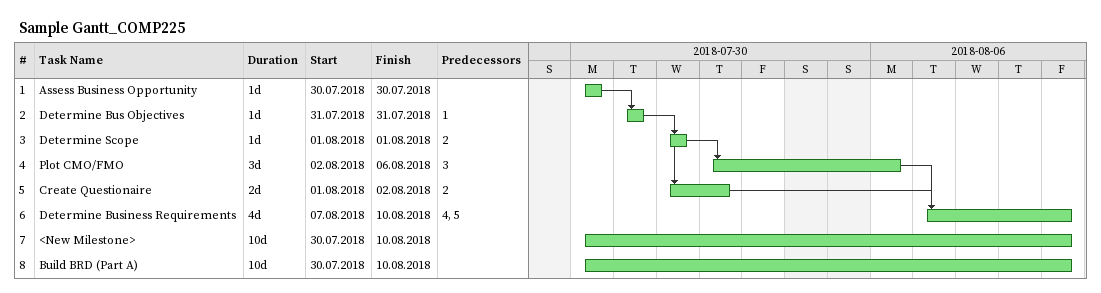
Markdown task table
Sample Gantt_COMP225

| ID | Task | Duration | Start | Finish | Predecessors |
|---|---|---|---|---|---|
| 1 | Assess Business Opportunity | 1d | 2018-07-30 | 2018-07-30 |  |
| 2 | Determine Bus Objectives | 1d | 2018-07-31 | 2018-07-31 | 1 |
| 3 | Determine Scope | 1d | 2018-08-01 | 2018-08-01 | 2 |
| 4 | Plot CMO/FMO | 3d | 2018-08-02 | 2018-08-06 | 3 |
| 5 | Create Questionaire | 2d | 2018-08-01 | 2018-08-02 | 2 |
| 6 | Determine Business Requirements | 4d | 2018-08-07 | 2018-08-10 | 4, 5 |
| 7 | <New Milestone> | 10d | 2018-07-30 | 2018-08-10 |  |
| 8 | Build BRD (Part A) | 10d | 2018-07-30 | 2018-08-10 |  |
